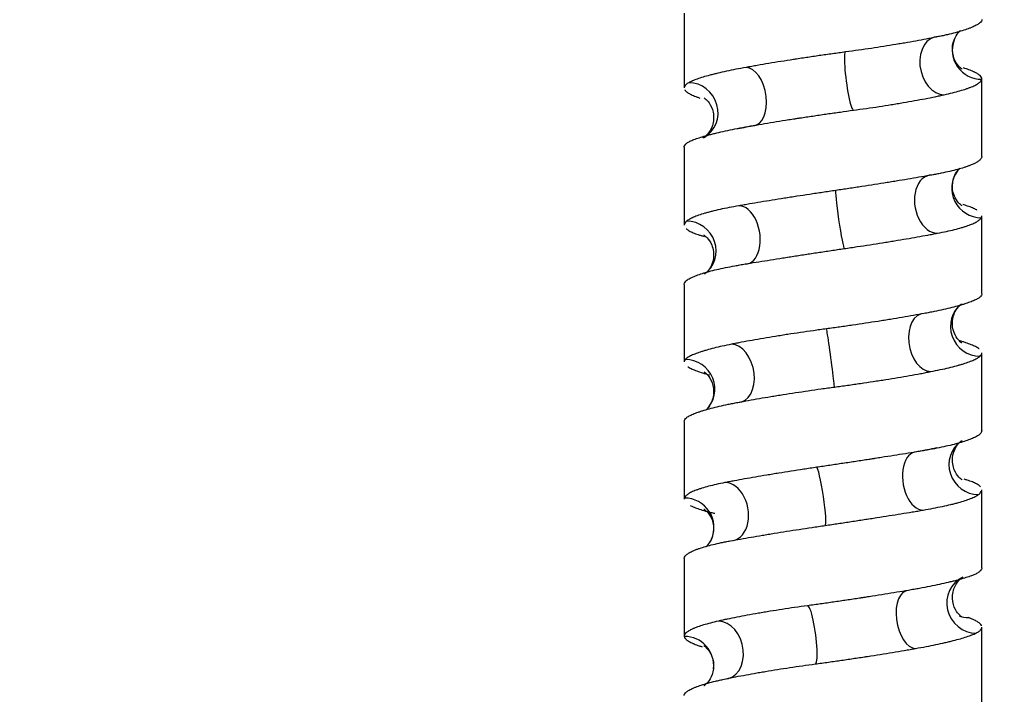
# Model space of a CAD drawing. Header units: millimetres. Extents: x 6110 to 6704, y -2661 to -1821.
# Drawn here: x 6578.83 to 6591.33, y -2306.13 to -2297.5 of the extents above; entities that cross this region are included whole.
import ezdxf

# ---------------------------------------------------------------- set-up
doc = ezdxf.new("R2010")
doc.units = ezdxf.units.MM
doc.header["$LTSCALE"] = 0.1
doc.linetypes.add('HIDDEN2', pattern=[4.7625, 3.175, -1.5875])
doc.layers.add('1', color=4, linetype='HIDDEN2', lineweight=13)
doc.layers.add('DIM', color=3, linetype='Continuous', lineweight=9)

msp = doc.modelspace()

# ---------------------------------------------------------------- hatches: boundary and pattern name
at = {"layer": 'DIM'}
h = msp.add_hatch(dxfattribs=at)
h.set_pattern_fill('ANSI31', color=2)
edge = h.paths.add_edge_path()
edge.add_line((6619.617, -2595.98), (6619.617, -1962.206))
edge.add_line((6634.617, -1966.11), (6619.617, -1966.11))
edge.add_line((6634.617, -2610.98), (6634.617, -1966.11))
edge.add_line((6634.617, -2610.98), (6184.457, -2610.98))
edge.add_line((6619.617, -2595.98), (6184.457, -2595.98))
edge.add_line((6184.457, -2610.98), (6184.457, -2595.98))

# ---------------------------------------------------------------- linework, layer by layer
at = {"layer": '1', "color": 7, "linetype": 'Continuous', "lineweight": -3}
for p, q in [((6587.322, -2297.382), (6587.322, -2298.37)), ((6591.122, -2299.246), (6591.122, -2298.255)), ((6587.322, -2299.128), (6587.322, -2300.123)), ((6591.122, -2300.998), (6591.122, -2300.005)), ((6587.322, -2300.881), (6587.322, -2301.871)), ((6591.122, -2302.745), (6591.122, -2301.756)), ((6587.322, -2302.629), (6587.322, -2303.622)), ((6591.122, -2304.499), (6591.122, -2303.504)), ((6587.322, -2304.38), (6587.322, -2305.372)), ((6591.122, -2306.245), (6591.122, -2305.257))]:
    msp.add_line(p, q, dxfattribs=at)
for centre, major_axis, ratio, start_param, end_param in [((6590.606, -2298.087), (0.079, -0.367), 0.720723, 2.989009, 6.127712), ((6591.119, -2297.89), (0.352, -0.128), 0.989791, 3.140393, 5.065251), ((6589.432, -2298.284), (0.05, -0.372), 0.109668, 3.12591, 6.267812), ((6588.158, -2298.48), (0.065, -0.369), 0.554098, 6.187606, 9.326622), ((6587.392, -2298.676), (0.167, -0.336), 0.954916, 0.04871, 2.697039), ((6590.52, -2299.855), (0.068, -0.369), 0.67705, 3.016509, 6.158399), ((6591.11, -2299.658), (0.297, -0.229), 0.98296, 3.140013, 5.374669), ((6589.311, -2300.052), (0.054, -0.371), 0.046241, 3.135399, 6.274414), ((6588.06, -2300.248), (0.063, -0.37), 0.606375, 6.181306, 9.322983), ((6587.363, -2300.443), (0.217, -0.306), 0.968384, 0.000942, 2.538138), ((6591.091, -2301.426), (0.228, -0.298), 0.975437, 3.142625, 5.641792), ((6590.428, -2301.623), (0.07, -0.368), 0.628175, 3.023381, 6.162393), ((6589.189, -2301.82), (0.05, -0.372), 0.016988, 6.281524, 9.423207), ((6587.966, -2302.016), (0.072, -0.368), 0.654422, 6.158354, 9.297047), ((6587.342, -2302.211), (0.256, -0.274), 0.981032, 6.283074, 8.6815), ((6591.066, -2303.194), (0.196, -0.319), 0.960579, 3.187874, 5.748028), ((6590.331, -2303.391), (0.061, -0.37), 0.579112, 3.045085, 6.186772), ((6589.068, -2303.587), (0.055, -0.371), 0.080581, 6.273507, 9.412193), ((6587.877, -2303.783), (0.07, -0.368), 0.701594, 6.151262, 9.293116), ((6587.328, -2303.979), (0.33, -0.178), 0.986452, 0.067363, 2.070685), ((6587.328, -2303.979), (0.33, -0.178), 0.986452, 0.004975, 0.067363), ((6591.033, -2304.962), (0.154, -0.342), 0.945123, 3.141076, 5.881563), ((6590.231, -2305.159), (0.064, -0.369), 0.525225, 3.051596, 6.190273), ((6588.947, -2305.355), (0.05, -0.372), 0.143484, 6.264246, 9.406083), ((6590.972, -2304.764), (0.133, 0.351), 0.911433, 3.141509, 3.472674), ((6587.794, -2305.551), (0.081, -0.366), 0.743936, 6.121676, 9.260674), ((6587.323, -2305.747), (0.373, -0.042), 0.991062, 6.281936, 7.967945)]:
    msp.add_ellipse(centre, major_axis=major_axis, ratio=ratio, start_param=start_param, end_param=end_param, dxfattribs=at)
for points in [[(6591.122, -2297.499), (6591.122, -2297.505), (6591.12, -2297.512), (6591.117, -2297.518)], [(6590.812, -2299.429), (6590.826, -2299.415), (6590.837, -2299.403), (6590.846, -2299.394)], [(6591.115, -2300.029), (6591.12, -2300.021), (6591.122, -2300.013), (6591.122, -2300.005)], [(6587.324, -2303.608), (6587.323, -2303.612), (6587.322, -2303.617), (6587.322, -2303.622)], [(6587.322, -2306.129), (6587.322, -2306.125), (6587.322, -2306.122), (6587.323, -2306.118)]]:
    msp.add_open_spline(points, degree=3, dxfattribs=at)
for points, knots in [([(6591.117, -2297.518), (6591.112, -2297.526), (6591.106, -2297.534), (6591.087, -2297.549), (6591.064, -2297.565), (6591.031, -2297.582), (6591.003, -2297.594), (6590.993, -2297.598), (6590.978, -2297.605), (6590.972, -2297.607), (6590.961, -2297.611), (6590.955, -2297.613), (6590.926, -2297.624), (6590.9, -2297.632), (6590.845, -2297.649), (6590.786, -2297.666), (6590.718, -2297.683), (6590.664, -2297.695), (6590.646, -2297.699), (6590.617, -2297.706), (6590.608, -2297.708), (6590.588, -2297.712), (6590.578, -2297.714), (6590.568, -2297.716)], [0, 0, 0, 0, 0.125, 0.125, 0.25, 0.375, 0.375, 0.4375, 0.4375, 0.46875, 0.46875, 0.5, 0.5, 0.625, 0.625, 0.75, 0.875, 0.875, 0.9375, 0.9375, 0.96875, 0.96875, 1, 1, 1, 1]), ([(6590.767, -2297.761), (6590.786, -2297.721), (6590.813, -2297.672), (6590.84, -2297.645), (6590.848, -2297.638)], [0, 0, 0, 0, 0.644142, 1, 1, 1, 1]), ([(6590.568, -2297.716), (6590.529, -2297.724), (6590.488, -2297.733), (6590.403, -2297.749), (6590.315, -2297.766), (6590.221, -2297.783), (6590.149, -2297.795), (6590.112, -2297.802), (6590.075, -2297.808), (6590.05, -2297.812), (6590.037, -2297.814), (6589.973, -2297.825), (6589.922, -2297.833), (6589.817, -2297.849), (6589.712, -2297.866), (6589.604, -2297.881), (6589.494, -2297.897), (6589.439, -2297.905), (6589.383, -2297.912)], [0, 0, 0, 0, 0.125, 0.125, 0.25, 0.375, 0.375, 0.4375, 0.46875, 0.46875, 0.5, 0.5, 0.625, 0.625, 0.75, 0.875, 0.875, 1, 1, 1, 1]), ([(6590.869, -2298.13), (6590.869, -2298.13), (6590.864, -2298.127), (6590.828, -2298.1), (6590.761, -2298.004), (6590.738, -2297.87), (6590.756, -2297.792), (6590.767, -2297.761)], [0, 0, 0, 0, 0.124026, 0.349337, 0.578543, 0.840014, 1, 1, 1, 1]), ([(6589.383, -2297.912), (6589.326, -2297.92), (6589.27, -2297.928), (6589.158, -2297.943), (6589.047, -2297.959), (6588.936, -2297.975), (6588.854, -2297.988), (6588.826, -2297.992), (6588.785, -2297.998), (6588.771, -2298), (6588.744, -2298.004), (6588.73, -2298.006), (6588.662, -2298.017), (6588.609, -2298.025), (6588.504, -2298.042), (6588.402, -2298.059), (6588.303, -2298.076), (6588.231, -2298.088), (6588.207, -2298.092), (6588.172, -2298.099), (6588.16, -2298.101), (6588.137, -2298.105), (6588.125, -2298.107), (6588.114, -2298.109)], [0, 0, 0, 0, 0.125, 0.125, 0.25, 0.375, 0.375, 0.4375, 0.4375, 0.46875, 0.46875, 0.5, 0.5, 0.625, 0.625, 0.75, 0.875, 0.875, 0.9375, 0.9375, 0.96875, 0.96875, 1, 1, 1, 1]), ([(6588.114, -2298.109), (6588.068, -2298.117), (6588.024, -2298.125), (6587.94, -2298.142), (6587.859, -2298.158), (6587.785, -2298.175), (6587.733, -2298.188), (6587.707, -2298.194), (6587.682, -2298.2), (6587.666, -2298.204), (6587.658, -2298.206), (6587.619, -2298.217), (6587.589, -2298.225), (6587.535, -2298.241), (6587.486, -2298.258), (6587.445, -2298.273), (6587.418, -2298.285), (6587.409, -2298.289), (6587.393, -2298.296), (6587.386, -2298.3), (6587.379, -2298.304)], [0, 0, 0, 0, 0.125, 0.125, 0.25, 0.375, 0.375, 0.4375, 0.46875, 0.46875, 0.5, 0.5, 0.625, 0.625, 0.75, 0.875, 0.875, 0.9375, 0.9375, 1, 1, 1, 1]), ([(6591.121, -2298.261), (6591.123, -2298.254), (6591.122, -2298.246), (6591.114, -2298.23), (6591.102, -2298.214), (6591.08, -2298.198), (6591.06, -2298.186), (6591.053, -2298.181), (6591.041, -2298.175), (6591.037, -2298.173), (6591.028, -2298.169), (6591.024, -2298.167), (6591.001, -2298.156), (6590.98, -2298.148), (6590.936, -2298.131), (6590.914, -2298.124), (6590.889, -2298.116)], [0, 0, 0, 0, 0.16893, 0.16893, 0.337859, 0.506789, 0.506789, 0.591254, 0.591254, 0.633486, 0.633486, 0.675719, 0.675719, 0.844649, 0.844649, 1, 1, 1, 1]), ([(6590.643, -2298.458), (6590.68, -2298.45), (6590.715, -2298.442), (6590.782, -2298.425), (6590.844, -2298.408), (6590.897, -2298.391), (6590.935, -2298.379), (6590.953, -2298.372), (6590.969, -2298.366), (6590.98, -2298.362), (6590.985, -2298.36), (6591.011, -2298.349), (6591.029, -2298.341), (6591.06, -2298.324), (6591.087, -2298.308), (6591.104, -2298.292), (6591.116, -2298.277), (6591.12, -2298.269), (6591.121, -2298.261)], [0, 0, 0, 0, 0.125, 0.125, 0.25, 0.375, 0.375, 0.4375, 0.46875, 0.46875, 0.5, 0.5, 0.625, 0.625, 0.75, 0.875, 0.875, 1, 1, 1, 1]), ([(6587.379, -2298.304), (6587.365, -2298.312), (6587.354, -2298.319), (6587.336, -2298.335), (6587.325, -2298.349), (6587.322, -2298.363), (6587.322, -2298.37)], [0, 0, 0, 0, 0.359406, 0.359406, 0.718813, 1, 1, 1, 1]), ([(6587.331, -2298.396), (6587.331, -2298.397), (6587.332, -2298.399), (6587.339, -2298.408), (6587.348, -2298.417), (6587.37, -2298.434), (6587.397, -2298.45), (6587.433, -2298.467), (6587.463, -2298.479), (6587.474, -2298.484), (6587.491, -2298.49), (6587.497, -2298.492), (6587.509, -2298.496), (6587.515, -2298.498), (6587.522, -2298.5)], [0, 0, 0, 0, 0.03855, 0.03855, 0.278912, 0.278912, 0.519275, 0.759637, 0.759637, 0.879819, 0.879819, 0.939909, 0.939909, 1, 1, 1, 1]), ([(6587.575, -2298.498), (6587.575, -2298.498), (6587.585, -2298.503), (6587.642, -2298.555), (6587.705, -2298.685), (6587.695, -2298.852), (6587.622, -2298.967), (6587.57, -2299.005), (6587.561, -2299.012), (6587.56, -2299.011)], [0, 0, 0, 0, 0.125831, 0.267409, 0.424407, 0.608701, 0.763432, 0.894082, 1, 1, 1, 1]), ([(6589.482, -2298.656), (6589.538, -2298.648), (6589.593, -2298.64), (6589.702, -2298.625), (6589.81, -2298.609), (6589.915, -2298.592), (6589.992, -2298.58), (6590.017, -2298.576), (6590.055, -2298.569), (6590.068, -2298.567), (6590.093, -2298.563), (6590.106, -2298.561), (6590.168, -2298.55), (6590.216, -2298.542), (6590.31, -2298.525), (6590.4, -2298.508), (6590.485, -2298.492), (6590.546, -2298.479), (6590.566, -2298.475), (6590.595, -2298.468), (6590.605, -2298.466), (6590.624, -2298.462), (6590.634, -2298.46), (6590.643, -2298.458)], [0, 0, 0, 0, 0.125, 0.125, 0.25, 0.375, 0.375, 0.4375, 0.4375, 0.46875, 0.46875, 0.5, 0.5, 0.625, 0.625, 0.75, 0.875, 0.875, 0.9375, 0.9375, 0.96875, 0.96875, 1, 1, 1, 1]), ([(6588.204, -2298.851), (6588.251, -2298.843), (6588.3, -2298.835), (6588.398, -2298.818), (6588.499, -2298.801), (6588.603, -2298.785), (6588.683, -2298.772), (6588.71, -2298.768), (6588.75, -2298.762), (6588.764, -2298.76), (6588.791, -2298.755), (6588.805, -2298.753), (6588.874, -2298.743), (6588.928, -2298.735), (6589.039, -2298.718), (6589.149, -2298.702), (6589.26, -2298.686), (6589.371, -2298.671), (6589.426, -2298.663), (6589.482, -2298.656)], [0, 0, 0, 0, 0.125, 0.125, 0.25, 0.375, 0.375, 0.4375, 0.4375, 0.46875, 0.46875, 0.5, 0.5, 0.625, 0.625, 0.75, 0.875, 0.875, 1, 1, 1, 1]), ([(6587.405, -2299.047), (6587.422, -2299.04), (6587.441, -2299.032), (6587.483, -2299.017), (6587.53, -2299.001), (6587.585, -2298.984), (6587.63, -2298.972), (6587.645, -2298.968), (6587.669, -2298.962), (6587.678, -2298.96), (6587.694, -2298.955), (6587.703, -2298.953), (6587.745, -2298.943), (6587.781, -2298.934), (6587.857, -2298.918), (6587.935, -2298.901), (6588.021, -2298.884), (6588.087, -2298.872), (6588.11, -2298.868), (6588.145, -2298.861), (6588.156, -2298.859), (6588.18, -2298.855), (6588.192, -2298.853), (6588.204, -2298.851)], [0, 0, 0, 0, 0.125, 0.125, 0.25, 0.375, 0.375, 0.4375, 0.4375, 0.46875, 0.46875, 0.5, 0.5, 0.625, 0.625, 0.75, 0.875, 0.875, 0.9375, 0.9375, 0.96875, 0.96875, 1, 1, 1, 1]), ([(6588.003, -2298.891), (6588.006, -2298.89), (6588.074, -2298.877), (6588.148, -2298.863), (6588.223, -2298.849)], [0, 0, 0, 0, 0.042435, 1, 1, 1, 1]), ([(6587.322, -2299.128), (6587.322, -2299.125), (6587.322, -2299.121), (6587.325, -2299.11), (6587.334, -2299.094), (6587.352, -2299.078), (6587.369, -2299.066), (6587.376, -2299.063), (6587.39, -2299.055), (6587.397, -2299.051), (6587.405, -2299.047)], [0, 0, 0, 0, 0.117165, 0.117165, 0.411444, 0.705722, 0.705722, 0.852861, 0.852861, 1, 1, 1, 1]), ([(6591.122, -2299.247), (6591.122, -2299.252), (6591.121, -2299.257), (6591.116, -2299.27), (6591.111, -2299.278), (6591.103, -2299.287)], [0, 0, 0, 0, 0.374561, 0.374561, 1, 1, 1, 1]), ([(6591.103, -2299.287), (6591.095, -2299.295), (6591.085, -2299.303), (6591.059, -2299.32), (6591.029, -2299.337), (6590.99, -2299.353), (6590.957, -2299.366), (6590.946, -2299.37), (6590.927, -2299.377), (6590.921, -2299.379), (6590.909, -2299.383), (6590.902, -2299.385), (6590.869, -2299.396), (6590.84, -2299.404), (6590.779, -2299.42), (6590.715, -2299.437), (6590.642, -2299.452), (6590.585, -2299.464), (6590.565, -2299.468), (6590.525, -2299.476), (6590.504, -2299.48), (6590.483, -2299.483)], [0, 0, 0, 0, 0.125, 0.125, 0.25, 0.375, 0.375, 0.4375, 0.4375, 0.46875, 0.46875, 0.5, 0.5, 0.625, 0.625, 0.75, 0.875, 0.875, 0.9375, 0.9375, 1, 1, 1, 1]), ([(6590.483, -2299.483), (6590.441, -2299.491), (6590.397, -2299.499), (6590.307, -2299.514), (6590.214, -2299.53), (6590.116, -2299.547), (6590.041, -2299.559), (6590.003, -2299.565), (6589.964, -2299.572), (6589.938, -2299.576), (6589.925, -2299.578), (6589.859, -2299.589), (6589.806, -2299.597), (6589.699, -2299.614), (6589.591, -2299.631), (6589.48, -2299.647), (6589.369, -2299.664), (6589.313, -2299.672), (6589.257, -2299.681)], [0, 0, 0, 0, 0.125, 0.125, 0.25, 0.375, 0.375, 0.4375, 0.46875, 0.46875, 0.5, 0.5, 0.625, 0.625, 0.75, 0.875, 0.875, 1, 1, 1, 1]), ([(6590.869, -2299.875), (6590.869, -2299.876), (6590.856, -2299.869), (6590.793, -2299.808), (6590.734, -2299.67), (6590.757, -2299.517), (6590.794, -2299.451), (6590.812, -2299.429)], [0, 0, 0, 0, 0.190157, 0.384278, 0.603435, 0.851354, 1, 1, 1, 1]), ([(6589.257, -2299.681), (6589.201, -2299.689), (6589.145, -2299.697), (6589.034, -2299.714), (6588.924, -2299.73), (6588.815, -2299.747), (6588.734, -2299.759), (6588.708, -2299.764), (6588.667, -2299.77), (6588.654, -2299.772), (6588.627, -2299.776), (6588.614, -2299.778), (6588.548, -2299.789), (6588.496, -2299.797), (6588.395, -2299.813), (6588.296, -2299.83), (6588.201, -2299.845), (6588.132, -2299.857), (6588.109, -2299.861), (6588.064, -2299.869), (6588.042, -2299.872), (6588.02, -2299.876)], [0, 0, 0, 0, 0.125, 0.125, 0.25, 0.375, 0.375, 0.4375, 0.4375, 0.46875, 0.46875, 0.5, 0.5, 0.625, 0.625, 0.75, 0.875, 0.875, 0.9375, 0.9375, 1, 1, 1, 1]), ([(6588.02, -2299.876), (6587.976, -2299.884), (6587.935, -2299.891), (6587.854, -2299.907), (6587.778, -2299.923), (6587.709, -2299.939), (6587.66, -2299.951), (6587.637, -2299.958), (6587.614, -2299.964), (6587.599, -2299.968), (6587.592, -2299.97), (6587.556, -2299.981), (6587.53, -2299.989), (6587.482, -2300.006), (6587.439, -2300.022), (6587.404, -2300.039), (6587.382, -2300.052), (6587.375, -2300.056), (6587.366, -2300.062), (6587.363, -2300.064), (6587.357, -2300.068), (6587.355, -2300.07), (6587.352, -2300.072)], [0, 0, 0, 0, 0.125, 0.125, 0.25, 0.375, 0.375, 0.4375, 0.46875, 0.46875, 0.5, 0.5, 0.625, 0.625, 0.75, 0.875, 0.875, 0.9375, 0.9375, 0.96875, 0.96875, 1, 1, 1, 1]), ([(6591.06, -2299.931), (6591.058, -2299.93), (6591.057, -2299.929), (6591.04, -2299.92), (6591.023, -2299.912), (6590.984, -2299.895), (6590.946, -2299.881), (6590.901, -2299.867), (6590.88, -2299.86)], [0, 0, 0, 0, 0.041441, 0.041441, 0.386045, 0.386045, 0.730648, 1, 1, 1, 1]), ([(6587.352, -2300.072), (6587.342, -2300.081), (6587.335, -2300.089), (6587.325, -2300.105), (6587.322, -2300.114), (6587.322, -2300.122), (6587.322, -2300.123)], [0, 0, 0, 0, 0.491247, 0.491247, 0.982493, 1, 1, 1, 1]), ([(6590.556, -2300.227), (6590.596, -2300.219), (6590.635, -2300.211), (6590.707, -2300.195), (6590.776, -2300.18), (6590.836, -2300.163), (6590.878, -2300.151), (6590.899, -2300.144), (6590.918, -2300.138), (6590.931, -2300.134), (6590.937, -2300.132), (6590.967, -2300.121), (6590.988, -2300.113), (6591.026, -2300.096), (6591.06, -2300.079), (6591.084, -2300.062), (6591.103, -2300.045), (6591.11, -2300.037), (6591.115, -2300.029)], [0, 0, 0, 0, 0.125, 0.125, 0.25, 0.375, 0.375, 0.4375, 0.46875, 0.46875, 0.5, 0.5, 0.625, 0.625, 0.75, 0.875, 0.875, 1, 1, 1, 1]), ([(6587.347, -2300.169), (6587.348, -2300.17), (6587.349, -2300.171), (6587.36, -2300.18), (6587.372, -2300.188), (6587.4, -2300.205), (6587.434, -2300.221), (6587.476, -2300.237), (6587.511, -2300.248), (6587.524, -2300.252), (6587.55, -2300.26), (6587.563, -2300.264), (6587.577, -2300.267)], [0, 0, 0, 0, 0.029245, 0.029245, 0.271933, 0.271933, 0.514622, 0.757311, 0.757311, 0.878656, 0.878656, 1, 1, 1, 1]), ([(6587.571, -2300.249), (6587.571, -2300.249), (6587.575, -2300.251), (6587.611, -2300.275), (6587.686, -2300.379), (6587.71, -2300.546), (6587.653, -2300.678), (6587.614, -2300.72), (6587.601, -2300.732)], [0, 0, 0, 0, 0.079411, 0.257784, 0.440138, 0.666786, 0.870877, 1, 1, 1, 1]), ([(6589.365, -2300.423), (6589.421, -2300.414), (6589.477, -2300.406), (6589.586, -2300.39), (6589.695, -2300.373), (6589.801, -2300.356), (6589.879, -2300.344), (6589.905, -2300.34), (6589.944, -2300.333), (6589.957, -2300.331), (6589.983, -2300.327), (6589.996, -2300.325), (6590.06, -2300.314), (6590.109, -2300.306), (6590.206, -2300.29), (6590.3, -2300.273), (6590.388, -2300.258), (6590.453, -2300.246), (6590.474, -2300.242), (6590.516, -2300.234), (6590.536, -2300.23), (6590.556, -2300.227)], [0, 0, 0, 0, 0.125, 0.125, 0.25, 0.375, 0.375, 0.4375, 0.4375, 0.46875, 0.46875, 0.5, 0.5, 0.625, 0.625, 0.75, 0.875, 0.875, 0.9375, 0.9375, 1, 1, 1, 1]), ([(6588.099, -2300.619), (6588.145, -2300.612), (6588.192, -2300.604), (6588.288, -2300.589), (6588.386, -2300.573), (6588.489, -2300.556), (6588.567, -2300.544), (6588.593, -2300.54), (6588.634, -2300.534), (6588.647, -2300.532), (6588.674, -2300.527), (6588.687, -2300.525), (6588.755, -2300.515), (6588.81, -2300.506), (6588.92, -2300.489), (6589.03, -2300.473), (6589.141, -2300.456), (6589.253, -2300.439), (6589.309, -2300.431), (6589.365, -2300.423)], [0, 0, 0, 0, 0.125, 0.125, 0.25, 0.375, 0.375, 0.4375, 0.4375, 0.46875, 0.46875, 0.5, 0.5, 0.625, 0.625, 0.75, 0.875, 0.875, 1, 1, 1, 1]), ([(6587.374, -2300.814), (6587.388, -2300.806), (6587.403, -2300.798), (6587.438, -2300.782), (6587.478, -2300.765), (6587.527, -2300.748), (6587.567, -2300.736), (6587.581, -2300.732), (6587.602, -2300.725), (6587.61, -2300.723), (6587.625, -2300.719), (6587.632, -2300.717), (6587.671, -2300.707), (6587.704, -2300.698), (6587.773, -2300.682), (6587.846, -2300.666), (6587.926, -2300.65), (6587.989, -2300.639), (6588.011, -2300.635), (6588.054, -2300.627), (6588.077, -2300.623), (6588.099, -2300.619)], [0, 0, 0, 0, 0.125, 0.125, 0.25, 0.375, 0.375, 0.4375, 0.4375, 0.46875, 0.46875, 0.5, 0.5, 0.625, 0.625, 0.75, 0.875, 0.875, 0.9375, 0.9375, 1, 1, 1, 1]), ([(6587.322, -2300.881), (6587.322, -2300.876), (6587.325, -2300.862), (6587.334, -2300.848), (6587.346, -2300.835), (6587.351, -2300.831), (6587.359, -2300.825), (6587.362, -2300.823), (6587.368, -2300.819), (6587.371, -2300.817), (6587.374, -2300.814)], [0, 0, 0, 0, 0.251847, 0.625924, 0.625924, 0.812962, 0.812962, 0.906481, 0.906481, 1, 1, 1, 1]), ([(6591.122, -2300.999), (6591.122, -2301.002), (6591.121, -2301.013), (6591.116, -2301.023), (6591.103, -2301.039), (6591.094, -2301.046), (6591.083, -2301.054)], [0, 0, 0, 0, 0.141163, 0.570581, 0.570581, 1, 1, 1, 1]), ([(6591.083, -2301.054), (6591.071, -2301.062), (6591.057, -2301.069), (6591.025, -2301.085), (6590.988, -2301.101), (6590.942, -2301.117), (6590.904, -2301.13), (6590.891, -2301.134), (6590.87, -2301.14), (6590.863, -2301.143), (6590.849, -2301.147), (6590.841, -2301.149), (6590.804, -2301.159), (6590.772, -2301.168), (6590.705, -2301.185), (6590.634, -2301.202), (6590.556, -2301.218), (6590.494, -2301.231), (6590.473, -2301.235), (6590.441, -2301.241), (6590.43, -2301.244), (6590.408, -2301.248), (6590.397, -2301.25), (6590.386, -2301.252)], [0, 0, 0, 0, 0.125, 0.125, 0.25, 0.375, 0.375, 0.4375, 0.4375, 0.46875, 0.46875, 0.5, 0.5, 0.625, 0.625, 0.75, 0.875, 0.875, 0.9375, 0.9375, 0.96875, 0.96875, 1, 1, 1, 1]), ([(6590.386, -2301.252), (6590.342, -2301.26), (6590.296, -2301.268), (6590.202, -2301.285), (6590.107, -2301.302), (6590.006, -2301.318), (6589.929, -2301.331), (6589.903, -2301.335), (6589.864, -2301.341), (6589.851, -2301.344), (6589.824, -2301.348), (6589.811, -2301.35), (6589.744, -2301.36), (6589.69, -2301.369), (6589.582, -2301.385), (6589.473, -2301.401), (6589.362, -2301.417), (6589.251, -2301.433), (6589.195, -2301.44), (6589.139, -2301.448)], [0, 0, 0, 0, 0.125, 0.125, 0.25, 0.375, 0.375, 0.4375, 0.4375, 0.46875, 0.46875, 0.5, 0.5, 0.625, 0.625, 0.75, 0.875, 0.875, 1, 1, 1, 1]), ([(6590.867, -2301.628), (6590.867, -2301.628), (6590.865, -2301.627), (6590.842, -2301.613), (6590.773, -2301.53), (6590.732, -2301.38), (6590.77, -2301.232), (6590.818, -2301.171), (6590.836, -2301.153)], [0, 0, 0, 0, 0.041259, 0.23121, 0.412927, 0.621319, 0.845359, 1, 1, 1, 1]), ([(6589.139, -2301.448), (6589.083, -2301.455), (6589.027, -2301.463), (6588.916, -2301.479), (6588.806, -2301.495), (6588.698, -2301.511), (6588.618, -2301.523), (6588.592, -2301.527), (6588.552, -2301.534), (6588.539, -2301.536), (6588.513, -2301.54), (6588.499, -2301.542), (6588.434, -2301.553), (6588.384, -2301.561), (6588.285, -2301.578), (6588.189, -2301.595), (6588.098, -2301.611), (6588.032, -2301.624), (6588.01, -2301.628), (6587.978, -2301.634), (6587.967, -2301.636), (6587.946, -2301.64), (6587.936, -2301.642), (6587.925, -2301.645)], [0, 0, 0, 0, 0.125, 0.125, 0.25, 0.375, 0.375, 0.4375, 0.4375, 0.46875, 0.46875, 0.5, 0.5, 0.625, 0.625, 0.75, 0.875, 0.875, 0.9375, 0.9375, 0.96875, 0.96875, 1, 1, 1, 1]), ([(6591.088, -2301.704), (6591.087, -2301.703), (6591.085, -2301.702), (6591.072, -2301.692), (6591.058, -2301.683), (6591.026, -2301.667), (6590.989, -2301.65), (6590.943, -2301.633), (6590.905, -2301.62), (6590.892, -2301.616), (6590.871, -2301.61), (6590.864, -2301.608), (6590.85, -2301.604), (6590.843, -2301.601), (6590.835, -2301.599)], [0, 0, 0, 0, 0.038577, 0.038577, 0.278933, 0.278933, 0.519289, 0.759644, 0.759644, 0.879822, 0.879822, 0.939911, 0.939911, 1, 1, 1, 1]), ([(6587.925, -2301.645), (6587.884, -2301.653), (6587.845, -2301.661), (6587.771, -2301.677), (6587.7, -2301.694), (6587.638, -2301.711), (6587.594, -2301.723), (6587.572, -2301.73), (6587.552, -2301.736), (6587.539, -2301.74), (6587.532, -2301.742), (6587.501, -2301.753), (6587.478, -2301.761), (6587.437, -2301.777), (6587.4, -2301.793), (6587.373, -2301.809), (6587.35, -2301.824), (6587.341, -2301.832), (6587.335, -2301.84)], [0, 0, 0, 0, 0.125, 0.125, 0.25, 0.375, 0.375, 0.4375, 0.46875, 0.46875, 0.5, 0.5, 0.625, 0.625, 0.75, 0.875, 0.875, 1, 1, 1, 1]), ([(6591.1, -2301.797), (6591.109, -2301.79), (6591.115, -2301.782), (6591.121, -2301.769), (6591.122, -2301.763), (6591.122, -2301.757)], [0, 0, 0, 0, 0.586464, 0.586464, 1, 1, 1, 1]), ([(6587.335, -2301.84), (6587.328, -2301.847), (6587.324, -2301.855), (6587.322, -2301.865), (6587.322, -2301.867), (6587.322, -2301.87)], [0, 0, 0, 0, 0.763209, 0.763209, 1, 1, 1, 1]), ([(6590.47, -2301.994), (6590.512, -2301.986), (6590.553, -2301.977), (6590.63, -2301.961), (6590.703, -2301.944), (6590.769, -2301.927), (6590.816, -2301.915), (6590.838, -2301.908), (6590.86, -2301.902), (6590.874, -2301.898), (6590.881, -2301.896), (6590.914, -2301.885), (6590.939, -2301.877), (6590.984, -2301.86), (6591.024, -2301.844), (6591.055, -2301.828), (6591.081, -2301.813), (6591.092, -2301.805), (6591.1, -2301.797)], [0, 0, 0, 0, 0.125, 0.125, 0.25, 0.375, 0.375, 0.4375, 0.46875, 0.46875, 0.5, 0.5, 0.625, 0.625, 0.75, 0.875, 0.875, 1, 1, 1, 1]), ([(6587.369, -2301.931), (6587.371, -2301.933), (6587.373, -2301.934), (6587.388, -2301.944), (6587.404, -2301.952), (6587.44, -2301.969), (6587.48, -2301.986), (6587.529, -2302.002), (6587.57, -2302.015), (6587.584, -2302.019), (6587.606, -2302.025), (6587.613, -2302.027), (6587.628, -2302.032), (6587.636, -2302.034), (6587.644, -2302.036)], [0, 0, 0, 0, 0.038522, 0.038522, 0.278891, 0.278891, 0.519261, 0.75963, 0.75963, 0.879815, 0.879815, 0.939908, 0.939908, 1, 1, 1, 1]), ([(6587.575, -2301.997), (6587.575, -2301.997), (6587.575, -2301.997), (6587.59, -2302.005), (6587.656, -2302.073), (6587.709, -2302.212), (6587.686, -2302.375), (6587.627, -2302.457), (6587.602, -2302.482), (6587.598, -2302.485)], [0, 0, 0, 0, 0.004289, 0.193474, 0.365438, 0.560457, 0.783401, 0.96949, 1, 1, 1, 1]), ([(6589.239, -2302.191), (6589.296, -2302.184), (6589.352, -2302.176), (6589.463, -2302.16), (6589.574, -2302.144), (6589.682, -2302.128), (6589.763, -2302.116), (6589.79, -2302.111), (6589.83, -2302.105), (6589.844, -2302.103), (6589.87, -2302.099), (6589.883, -2302.097), (6589.949, -2302.086), (6590.001, -2302.078), (6590.101, -2302.061), (6590.199, -2302.044), (6590.292, -2302.027), (6590.36, -2302.015), (6590.383, -2302.011), (6590.416, -2302.004), (6590.427, -2302.002), (6590.449, -2301.998), (6590.459, -2301.996), (6590.47, -2301.994)], [0, 0, 0, 0, 0.125, 0.125, 0.25, 0.375, 0.375, 0.4375, 0.4375, 0.46875, 0.46875, 0.5, 0.5, 0.625, 0.625, 0.75, 0.875, 0.875, 0.9375, 0.9375, 0.96875, 0.96875, 1, 1, 1, 1]), ([(6588.007, -2302.387), (6588.05, -2302.378), (6588.095, -2302.37), (6588.186, -2302.354), (6588.28, -2302.337), (6588.378, -2302.32), (6588.454, -2302.308), (6588.493, -2302.302), (6588.532, -2302.295), (6588.558, -2302.291), (6588.571, -2302.289), (6588.637, -2302.278), (6588.69, -2302.27), (6588.798, -2302.254), (6588.906, -2302.238), (6589.016, -2302.222), (6589.127, -2302.206), (6589.183, -2302.199), (6589.239, -2302.191)], [0, 0, 0, 0, 0.125, 0.125, 0.25, 0.375, 0.375, 0.4375, 0.46875, 0.46875, 0.5, 0.5, 0.625, 0.625, 0.75, 0.875, 0.875, 1, 1, 1, 1]), ([(6587.349, -2302.583), (6587.359, -2302.575), (6587.371, -2302.568), (6587.399, -2302.552), (6587.432, -2302.536), (6587.475, -2302.52), (6587.51, -2302.508), (6587.523, -2302.504), (6587.542, -2302.497), (6587.549, -2302.495), (6587.562, -2302.491), (6587.569, -2302.489), (6587.604, -2302.478), (6587.634, -2302.47), (6587.699, -2302.453), (6587.767, -2302.437), (6587.842, -2302.42), (6587.902, -2302.407), (6587.922, -2302.403), (6587.953, -2302.397), (6587.964, -2302.395), (6587.985, -2302.391), (6587.996, -2302.389), (6588.007, -2302.387)], [0, 0, 0, 0, 0.125, 0.125, 0.25, 0.375, 0.375, 0.4375, 0.4375, 0.46875, 0.46875, 0.5, 0.5, 0.625, 0.625, 0.75, 0.875, 0.875, 0.9375, 0.9375, 0.96875, 0.96875, 1, 1, 1, 1]), ([(6587.322, -2302.628), (6587.322, -2302.62), (6587.324, -2302.613), (6587.333, -2302.598), (6587.34, -2302.59), (6587.349, -2302.583)], [0, 0, 0, 0, 0.481261, 0.481261, 1, 1, 1, 1]), ([(6591.122, -2302.745), (6591.122, -2302.746), (6591.122, -2302.746), (6591.121, -2302.755), (6591.116, -2302.772), (6591.101, -2302.789), (6591.086, -2302.802), (6591.08, -2302.806), (6591.071, -2302.812), (6591.067, -2302.814), (6591.06, -2302.818), (6591.057, -2302.821), (6591.053, -2302.823)], [0, 0, 0, 0, 0.021806, 0.021806, 0.347871, 0.673935, 0.673935, 0.836968, 0.836968, 0.918484, 0.918484, 1, 1, 1, 1]), ([(6591.053, -2302.823), (6591.038, -2302.831), (6591.021, -2302.839), (6590.982, -2302.856), (6590.938, -2302.872), (6590.886, -2302.889), (6590.844, -2302.902), (6590.829, -2302.906), (6590.806, -2302.912), (6590.799, -2302.914), (6590.783, -2302.919), (6590.775, -2302.921), (6590.734, -2302.931), (6590.699, -2302.94), (6590.627, -2302.956), (6590.551, -2302.972), (6590.469, -2302.988), (6590.404, -2303), (6590.382, -2303.004), (6590.337, -2303.011), (6590.314, -2303.015), (6590.291, -2303.019)], [0, 0, 0, 0, 0.125, 0.125, 0.25, 0.375, 0.375, 0.4375, 0.4375, 0.46875, 0.46875, 0.5, 0.5, 0.625, 0.625, 0.75, 0.875, 0.875, 0.9375, 0.9375, 1, 1, 1, 1]), ([(6590.873, -2303.377), (6590.873, -2303.377), (6590.865, -2303.373), (6590.815, -2303.335), (6590.745, -2303.214), (6590.742, -2303.044), (6590.81, -2302.921), (6590.857, -2302.883), (6590.867, -2302.875), (6590.87, -2302.874)], [0, 0, 0, 0, 0.106419, 0.259033, 0.424157, 0.621126, 0.790257, 0.931702, 1, 1, 1, 1]), ([(6590.546, -2302.969), (6590.535, -2302.971), (6590.452, -2302.989), (6590.359, -2303.006), (6590.27, -2303.021)], [0, 0, 0, 0, 0.139055, 1, 1, 1, 1]), ([(6590.291, -2303.019), (6590.244, -2303.027), (6590.196, -2303.034), (6590.098, -2303.05), (6589.998, -2303.066), (6589.894, -2303.082), (6589.815, -2303.095), (6589.788, -2303.099), (6589.748, -2303.105), (6589.734, -2303.107), (6589.707, -2303.112), (6589.693, -2303.114), (6589.625, -2303.124), (6589.57, -2303.133), (6589.459, -2303.15), (6589.349, -2303.166), (6589.237, -2303.183), (6589.126, -2303.2), (6589.07, -2303.208), (6589.013, -2303.216)], [0, 0, 0, 0, 0.125, 0.125, 0.25, 0.375, 0.375, 0.4375, 0.4375, 0.46875, 0.46875, 0.5, 0.5, 0.625, 0.625, 0.75, 0.875, 0.875, 1, 1, 1, 1]), ([(6589.013, -2303.216), (6588.958, -2303.225), (6588.902, -2303.233), (6588.794, -2303.249), (6588.686, -2303.266), (6588.581, -2303.283), (6588.504, -2303.295), (6588.478, -2303.299), (6588.44, -2303.306), (6588.427, -2303.308), (6588.401, -2303.312), (6588.389, -2303.314), (6588.326, -2303.324), (6588.277, -2303.333), (6588.183, -2303.349), (6588.091, -2303.365), (6588.004, -2303.381), (6587.942, -2303.393), (6587.921, -2303.396), (6587.881, -2303.404), (6587.861, -2303.408), (6587.842, -2303.412)], [0, 0, 0, 0, 0.125, 0.125, 0.25, 0.375, 0.375, 0.4375, 0.4375, 0.46875, 0.46875, 0.5, 0.5, 0.625, 0.625, 0.75, 0.875, 0.875, 0.9375, 0.9375, 1, 1, 1, 1]), ([(6591.106, -2303.467), (6591.105, -2303.466), (6591.105, -2303.465), (6591.096, -2303.456), (6591.086, -2303.448), (6591.061, -2303.431), (6591.031, -2303.415), (6590.992, -2303.399), (6590.96, -2303.387), (6590.948, -2303.383), (6590.924, -2303.376), (6590.911, -2303.372), (6590.898, -2303.368)], [0, 0, 0, 0, 0.029217, 0.029217, 0.271912, 0.271912, 0.514608, 0.757304, 0.757304, 0.878652, 0.878652, 1, 1, 1, 1]), ([(6587.842, -2303.412), (6587.803, -2303.419), (6587.766, -2303.427), (6587.697, -2303.443), (6587.631, -2303.458), (6587.574, -2303.475), (6587.534, -2303.487), (6587.515, -2303.493), (6587.497, -2303.5), (6587.486, -2303.504), (6587.48, -2303.506), (6587.452, -2303.516), (6587.433, -2303.525), (6587.398, -2303.541), (6587.368, -2303.558), (6587.348, -2303.575), (6587.332, -2303.591), (6587.327, -2303.6), (6587.324, -2303.608)], [0, 0, 0, 0, 0.125, 0.125, 0.25, 0.375, 0.375, 0.4375, 0.46875, 0.46875, 0.5, 0.5, 0.625, 0.625, 0.75, 0.875, 0.875, 1, 1, 1, 1]), ([(6591.079, -2303.565), (6591.091, -2303.556), (6591.1, -2303.548), (6591.114, -2303.531), (6591.12, -2303.519), (6591.122, -2303.507), (6591.122, -2303.504)], [0, 0, 0, 0, 0.41087, 0.41087, 0.82174, 1, 1, 1, 1]), ([(6590.372, -2303.762), (6590.417, -2303.755), (6590.46, -2303.747), (6590.543, -2303.731), (6590.622, -2303.715), (6590.694, -2303.699), (6590.745, -2303.687), (6590.77, -2303.68), (6590.794, -2303.674), (6590.81, -2303.67), (6590.817, -2303.668), (6590.855, -2303.657), (6590.883, -2303.649), (6590.934, -2303.632), (6590.981, -2303.615), (6591.019, -2303.598), (6591.044, -2303.586), (6591.052, -2303.581), (6591.063, -2303.575), (6591.066, -2303.573), (6591.073, -2303.569), (6591.076, -2303.567), (6591.079, -2303.565)], [0, 0, 0, 0, 0.125, 0.125, 0.25, 0.375, 0.375, 0.4375, 0.46875, 0.46875, 0.5, 0.5, 0.625, 0.625, 0.75, 0.875, 0.875, 0.9375, 0.9375, 0.96875, 0.96875, 1, 1, 1, 1]), ([(6587.401, -2303.704), (6587.403, -2303.705), (6587.405, -2303.706), (6587.424, -2303.716), (6587.443, -2303.724), (6587.485, -2303.74), (6587.531, -2303.756), (6587.586, -2303.772), (6587.631, -2303.784), (6587.646, -2303.788), (6587.678, -2303.795), (6587.695, -2303.799), (6587.712, -2303.803)], [0, 0, 0, 0, 0.02933, 0.02933, 0.271998, 0.271998, 0.514665, 0.757333, 0.757333, 0.878666, 0.878666, 1, 1, 1, 1]), ([(6587.574, -2303.75), (6587.574, -2303.75), (6587.583, -2303.755), (6587.634, -2303.798), (6587.702, -2303.921), (6587.698, -2304.066), (6587.669, -2304.136), (6587.658, -2304.157)], [0, 0, 0, 0, 0.162765, 0.373794, 0.603693, 0.878228, 1, 1, 1, 1]), ([(6589.122, -2303.958), (6589.178, -2303.95), (6589.234, -2303.942), (6589.345, -2303.925), (6589.455, -2303.909), (6589.564, -2303.892), (6589.646, -2303.879), (6589.673, -2303.875), (6589.714, -2303.869), (6589.727, -2303.867), (6589.754, -2303.863), (6589.767, -2303.861), (6589.834, -2303.85), (6589.887, -2303.842), (6589.99, -2303.825), (6590.09, -2303.809), (6590.187, -2303.793), (6590.257, -2303.782), (6590.281, -2303.778), (6590.327, -2303.77), (6590.35, -2303.766), (6590.372, -2303.762)], [0, 0, 0, 0, 0.125, 0.125, 0.25, 0.375, 0.375, 0.4375, 0.4375, 0.46875, 0.46875, 0.5, 0.5, 0.625, 0.625, 0.75, 0.875, 0.875, 0.9375, 0.9375, 1, 1, 1, 1]), ([(6587.912, -2304.155), (6587.954, -2304.147), (6587.996, -2304.14), (6588.084, -2304.124), (6588.174, -2304.108), (6588.27, -2304.092), (6588.344, -2304.08), (6588.382, -2304.073), (6588.42, -2304.067), (6588.446, -2304.063), (6588.459, -2304.061), (6588.524, -2304.05), (6588.576, -2304.042), (6588.682, -2304.025), (6588.789, -2304.008), (6588.899, -2303.992), (6589.009, -2303.975), (6589.065, -2303.967), (6589.122, -2303.958)], [0, 0, 0, 0, 0.125, 0.125, 0.25, 0.375, 0.375, 0.4375, 0.46875, 0.46875, 0.5, 0.5, 0.625, 0.625, 0.75, 0.875, 0.875, 1, 1, 1, 1]), ([(6587.333, -2304.35), (6587.339, -2304.342), (6587.347, -2304.334), (6587.369, -2304.317), (6587.395, -2304.301), (6587.431, -2304.284), (6587.461, -2304.271), (6587.472, -2304.267), (6587.488, -2304.261), (6587.494, -2304.259), (6587.506, -2304.255), (6587.512, -2304.253), (6587.543, -2304.242), (6587.57, -2304.234), (6587.628, -2304.218), (6587.69, -2304.202), (6587.759, -2304.186), (6587.814, -2304.174), (6587.833, -2304.17), (6587.872, -2304.163), (6587.892, -2304.159), (6587.912, -2304.155)], [0, 0, 0, 0, 0.125, 0.125, 0.25, 0.375, 0.375, 0.4375, 0.4375, 0.46875, 0.46875, 0.5, 0.5, 0.625, 0.625, 0.75, 0.875, 0.875, 0.9375, 0.9375, 1, 1, 1, 1]), ([(6587.658, -2304.157), (6587.636, -2304.189), (6587.617, -2304.216), (6587.602, -2304.231), (6587.601, -2304.232)], [0, 0, 0, 0, 0.927484, 1, 1, 1, 1]), ([(6587.322, -2304.38), (6587.322, -2304.378), (6587.322, -2304.377), (6587.323, -2304.367), (6587.327, -2304.358), (6587.333, -2304.35)], [0, 0, 0, 0, 0.168926, 0.168926, 1, 1, 1, 1]), ([(6591.122, -2304.499), (6591.122, -2304.506), (6591.12, -2304.512), (6591.114, -2304.527), (6591.101, -2304.543), (6591.079, -2304.559), (6591.059, -2304.571), (6591.052, -2304.575), (6591.036, -2304.582), (6591.027, -2304.586), (6591.018, -2304.59)], [0, 0, 0, 0, 0.207398, 0.207398, 0.471599, 0.735799, 0.735799, 0.8679, 0.8679, 1, 1, 1, 1]), ([(6591.018, -2304.59), (6591, -2304.598), (6590.979, -2304.605), (6590.933, -2304.621), (6590.883, -2304.637), (6590.824, -2304.653), (6590.777, -2304.666), (6590.761, -2304.67), (6590.736, -2304.676), (6590.727, -2304.678), (6590.71, -2304.683), (6590.701, -2304.685), (6590.656, -2304.695), (6590.619, -2304.704), (6590.541, -2304.721), (6590.46, -2304.737), (6590.372, -2304.754), (6590.303, -2304.767), (6590.28, -2304.771), (6590.245, -2304.777), (6590.233, -2304.779), (6590.209, -2304.783), (6590.197, -2304.786), (6590.184, -2304.788)], [0, 0, 0, 0, 0.125, 0.125, 0.25, 0.375, 0.375, 0.4375, 0.4375, 0.46875, 0.46875, 0.5, 0.5, 0.625, 0.625, 0.75, 0.875, 0.875, 0.9375, 0.9375, 0.96875, 0.96875, 1, 1, 1, 1]), ([(6590.868, -2305.128), (6590.868, -2305.128), (6590.867, -2305.126), (6590.847, -2305.117), (6590.778, -2305.038), (6590.732, -2304.889), (6590.769, -2304.731), (6590.842, -2304.643), (6590.876, -2304.622), (6590.881, -2304.618), (6590.881, -2304.618)], [0, 0, 0, 0, 0.016084, 0.168484, 0.312173, 0.476825, 0.654416, 0.79973, 0.927837, 1, 1, 1, 1]), ([(6590.184, -2304.788), (6590.136, -2304.796), (6590.086, -2304.804), (6589.986, -2304.821), (6589.884, -2304.837), (6589.778, -2304.854), (6589.698, -2304.867), (6589.671, -2304.871), (6589.63, -2304.877), (6589.616, -2304.879), (6589.588, -2304.884), (6589.575, -2304.886), (6589.506, -2304.896), (6589.45, -2304.905), (6589.34, -2304.921), (6589.229, -2304.937), (6589.119, -2304.953), (6589.008, -2304.968), (6588.953, -2304.976), (6588.897, -2304.984)], [0, 0, 0, 0, 0.125, 0.125, 0.25, 0.375, 0.375, 0.4375, 0.4375, 0.46875, 0.46875, 0.5, 0.5, 0.625, 0.625, 0.75, 0.875, 0.875, 1, 1, 1, 1]), ([(6588.897, -2304.984), (6588.841, -2304.991), (6588.786, -2304.999), (6588.678, -2305.014), (6588.572, -2305.03), (6588.469, -2305.047), (6588.393, -2305.059), (6588.367, -2305.063), (6588.33, -2305.069), (6588.318, -2305.071), (6588.293, -2305.076), (6588.281, -2305.078), (6588.22, -2305.088), (6588.173, -2305.097), (6588.081, -2305.113), (6587.993, -2305.13), (6587.911, -2305.147), (6587.852, -2305.159), (6587.833, -2305.163), (6587.804, -2305.17), (6587.795, -2305.172), (6587.776, -2305.176), (6587.767, -2305.178), (6587.758, -2305.18)], [0, 0, 0, 0, 0.125, 0.125, 0.25, 0.375, 0.375, 0.4375, 0.4375, 0.46875, 0.46875, 0.5, 0.5, 0.625, 0.625, 0.75, 0.875, 0.875, 0.9375, 0.9375, 0.96875, 0.96875, 1, 1, 1, 1]), ([(6591.118, -2305.24), (6591.118, -2305.239), (6591.117, -2305.238), (6591.112, -2305.228), (6591.106, -2305.219), (6591.087, -2305.202), (6591.064, -2305.186), (6591.032, -2305.169), (6591.004, -2305.156), (6590.994, -2305.152), (6590.978, -2305.146), (6590.973, -2305.144), (6590.962, -2305.139), (6590.956, -2305.137), (6590.95, -2305.135)], [0, 0, 0, 0, 0.038606, 0.038606, 0.278954, 0.278954, 0.519303, 0.759651, 0.759651, 0.879826, 0.879826, 0.939913, 0.939913, 1, 1, 1, 1]), ([(6587.758, -2305.18), (6587.722, -2305.188), (6587.689, -2305.197), (6587.626, -2305.213), (6587.567, -2305.23), (6587.516, -2305.246), (6587.482, -2305.259), (6587.465, -2305.265), (6587.45, -2305.271), (6587.44, -2305.275), (6587.435, -2305.278), (6587.412, -2305.288), (6587.395, -2305.296), (6587.368, -2305.313), (6587.345, -2305.329), (6587.332, -2305.344), (6587.323, -2305.36), (6587.321, -2305.367), (6587.322, -2305.375)], [0, 0, 0, 0, 0.125, 0.125, 0.25, 0.375, 0.375, 0.4375, 0.46875, 0.46875, 0.5, 0.5, 0.625, 0.625, 0.75, 0.875, 0.875, 1, 1, 1, 1]), ([(6591.048, -2305.333), (6591.064, -2305.325), (6591.077, -2305.318), (6591.098, -2305.302), (6591.114, -2305.286), (6591.121, -2305.27), (6591.122, -2305.26), (6591.122, -2305.259), (6591.122, -2305.257)], [0, 0, 0, 0, 0.315272, 0.315272, 0.630544, 0.945817, 0.945817, 1, 1, 1, 1]), ([(6587.322, -2305.375), (6587.322, -2305.383), (6587.326, -2305.39), (6587.337, -2305.406), (6587.353, -2305.422), (6587.379, -2305.438), (6587.401, -2305.45), (6587.41, -2305.454), (6587.423, -2305.461), (6587.428, -2305.463), (6587.437, -2305.467), (6587.442, -2305.469), (6587.467, -2305.479), (6587.49, -2305.488), (6587.525, -2305.5), (6587.537, -2305.504), (6587.55, -2305.508)], [0, 0, 0, 0, 0.182966, 0.182966, 0.365932, 0.548898, 0.548898, 0.640381, 0.640381, 0.686123, 0.686123, 0.731864, 0.731864, 0.91483, 0.91483, 1, 1, 1, 1]), ([(6590.276, -2305.53), (6590.323, -2305.521), (6590.368, -2305.513), (6590.455, -2305.497), (6590.538, -2305.48), (6590.615, -2305.463), (6590.669, -2305.451), (6590.696, -2305.444), (6590.722, -2305.438), (6590.739, -2305.434), (6590.748, -2305.432), (6590.789, -2305.421), (6590.82, -2305.413), (6590.877, -2305.396), (6590.93, -2305.38), (6590.975, -2305.364), (6591.005, -2305.352), (6591.014, -2305.349), (6591.032, -2305.341), (6591.04, -2305.337), (6591.048, -2305.333)], [0, 0, 0, 0, 0.125, 0.125, 0.25, 0.375, 0.375, 0.4375, 0.46875, 0.46875, 0.5, 0.5, 0.625, 0.625, 0.75, 0.875, 0.875, 0.9375, 0.9375, 1, 1, 1, 1]), ([(6587.572, -2305.495), (6587.573, -2305.495), (6587.576, -2305.497), (6587.603, -2305.514), (6587.669, -2305.596), (6587.7, -2305.706), (6587.697, -2305.772), (6587.695, -2305.789)], [0, 0, 0, 0, 0.092308, 0.355315, 0.608998, 0.904786, 1, 1, 1, 1]), ([(6588.996, -2305.727), (6589.052, -2305.719), (6589.108, -2305.712), (6589.22, -2305.696), (6589.332, -2305.68), (6589.443, -2305.664), (6589.526, -2305.651), (6589.554, -2305.647), (6589.595, -2305.641), (6589.609, -2305.639), (6589.636, -2305.635), (6589.65, -2305.633), (6589.719, -2305.622), (6589.773, -2305.614), (6589.878, -2305.597), (6589.982, -2305.58), (6590.083, -2305.563), (6590.157, -2305.551), (6590.181, -2305.546), (6590.217, -2305.54), (6590.229, -2305.538), (6590.253, -2305.534), (6590.265, -2305.532), (6590.276, -2305.53)], [0, 0, 0, 0, 0.125, 0.125, 0.25, 0.375, 0.375, 0.4375, 0.4375, 0.46875, 0.46875, 0.5, 0.5, 0.625, 0.625, 0.75, 0.875, 0.875, 0.9375, 0.9375, 0.96875, 0.96875, 1, 1, 1, 1]), ([(6587.83, -2305.922), (6587.868, -2305.914), (6587.908, -2305.906), (6587.991, -2305.889), (6588.076, -2305.873), (6588.168, -2305.856), (6588.238, -2305.843), (6588.274, -2305.837), (6588.311, -2305.831), (6588.336, -2305.827), (6588.348, -2305.825), (6588.411, -2305.814), (6588.462, -2305.806), (6588.565, -2305.789), (6588.669, -2305.773), (6588.776, -2305.758), (6588.885, -2305.742), (6588.94, -2305.734), (6588.996, -2305.727)], [0, 0, 0, 0, 0.125, 0.125, 0.25, 0.375, 0.375, 0.4375, 0.46875, 0.46875, 0.5, 0.5, 0.625, 0.625, 0.75, 0.875, 0.875, 1, 1, 1, 1]), ([(6587.695, -2305.789), (6587.684, -2305.842), (6587.661, -2305.92), (6587.599, -2305.989), (6587.575, -2306.005), (6587.572, -2306.007), (6587.572, -2306.007)], [0, 0, 0, 0, 0.335772, 0.610854, 0.870606, 1, 1, 1, 1]), ([(6587.323, -2306.118), (6587.326, -2306.111), (6587.33, -2306.103), (6587.345, -2306.088), (6587.364, -2306.072), (6587.393, -2306.056), (6587.419, -2306.043), (6587.428, -2306.039), (6587.442, -2306.033), (6587.447, -2306.031), (6587.457, -2306.027), (6587.463, -2306.024), (6587.49, -2306.014), (6587.514, -2306.006), (6587.566, -2305.989), (6587.622, -2305.972), (6587.686, -2305.955), (6587.738, -2305.943), (6587.755, -2305.939), (6587.783, -2305.933), (6587.792, -2305.93), (6587.811, -2305.926), (6587.82, -2305.924), (6587.83, -2305.922)], [0, 0, 0, 0, 0.125, 0.125, 0.25, 0.375, 0.375, 0.4375, 0.4375, 0.46875, 0.46875, 0.5, 0.5, 0.625, 0.625, 0.75, 0.875, 0.875, 0.9375, 0.9375, 0.96875, 0.96875, 1, 1, 1, 1])]:
    msp.add_open_spline(points, degree=3, knots=knots, dxfattribs=at)

doc.saveas('drawing.dxf')
